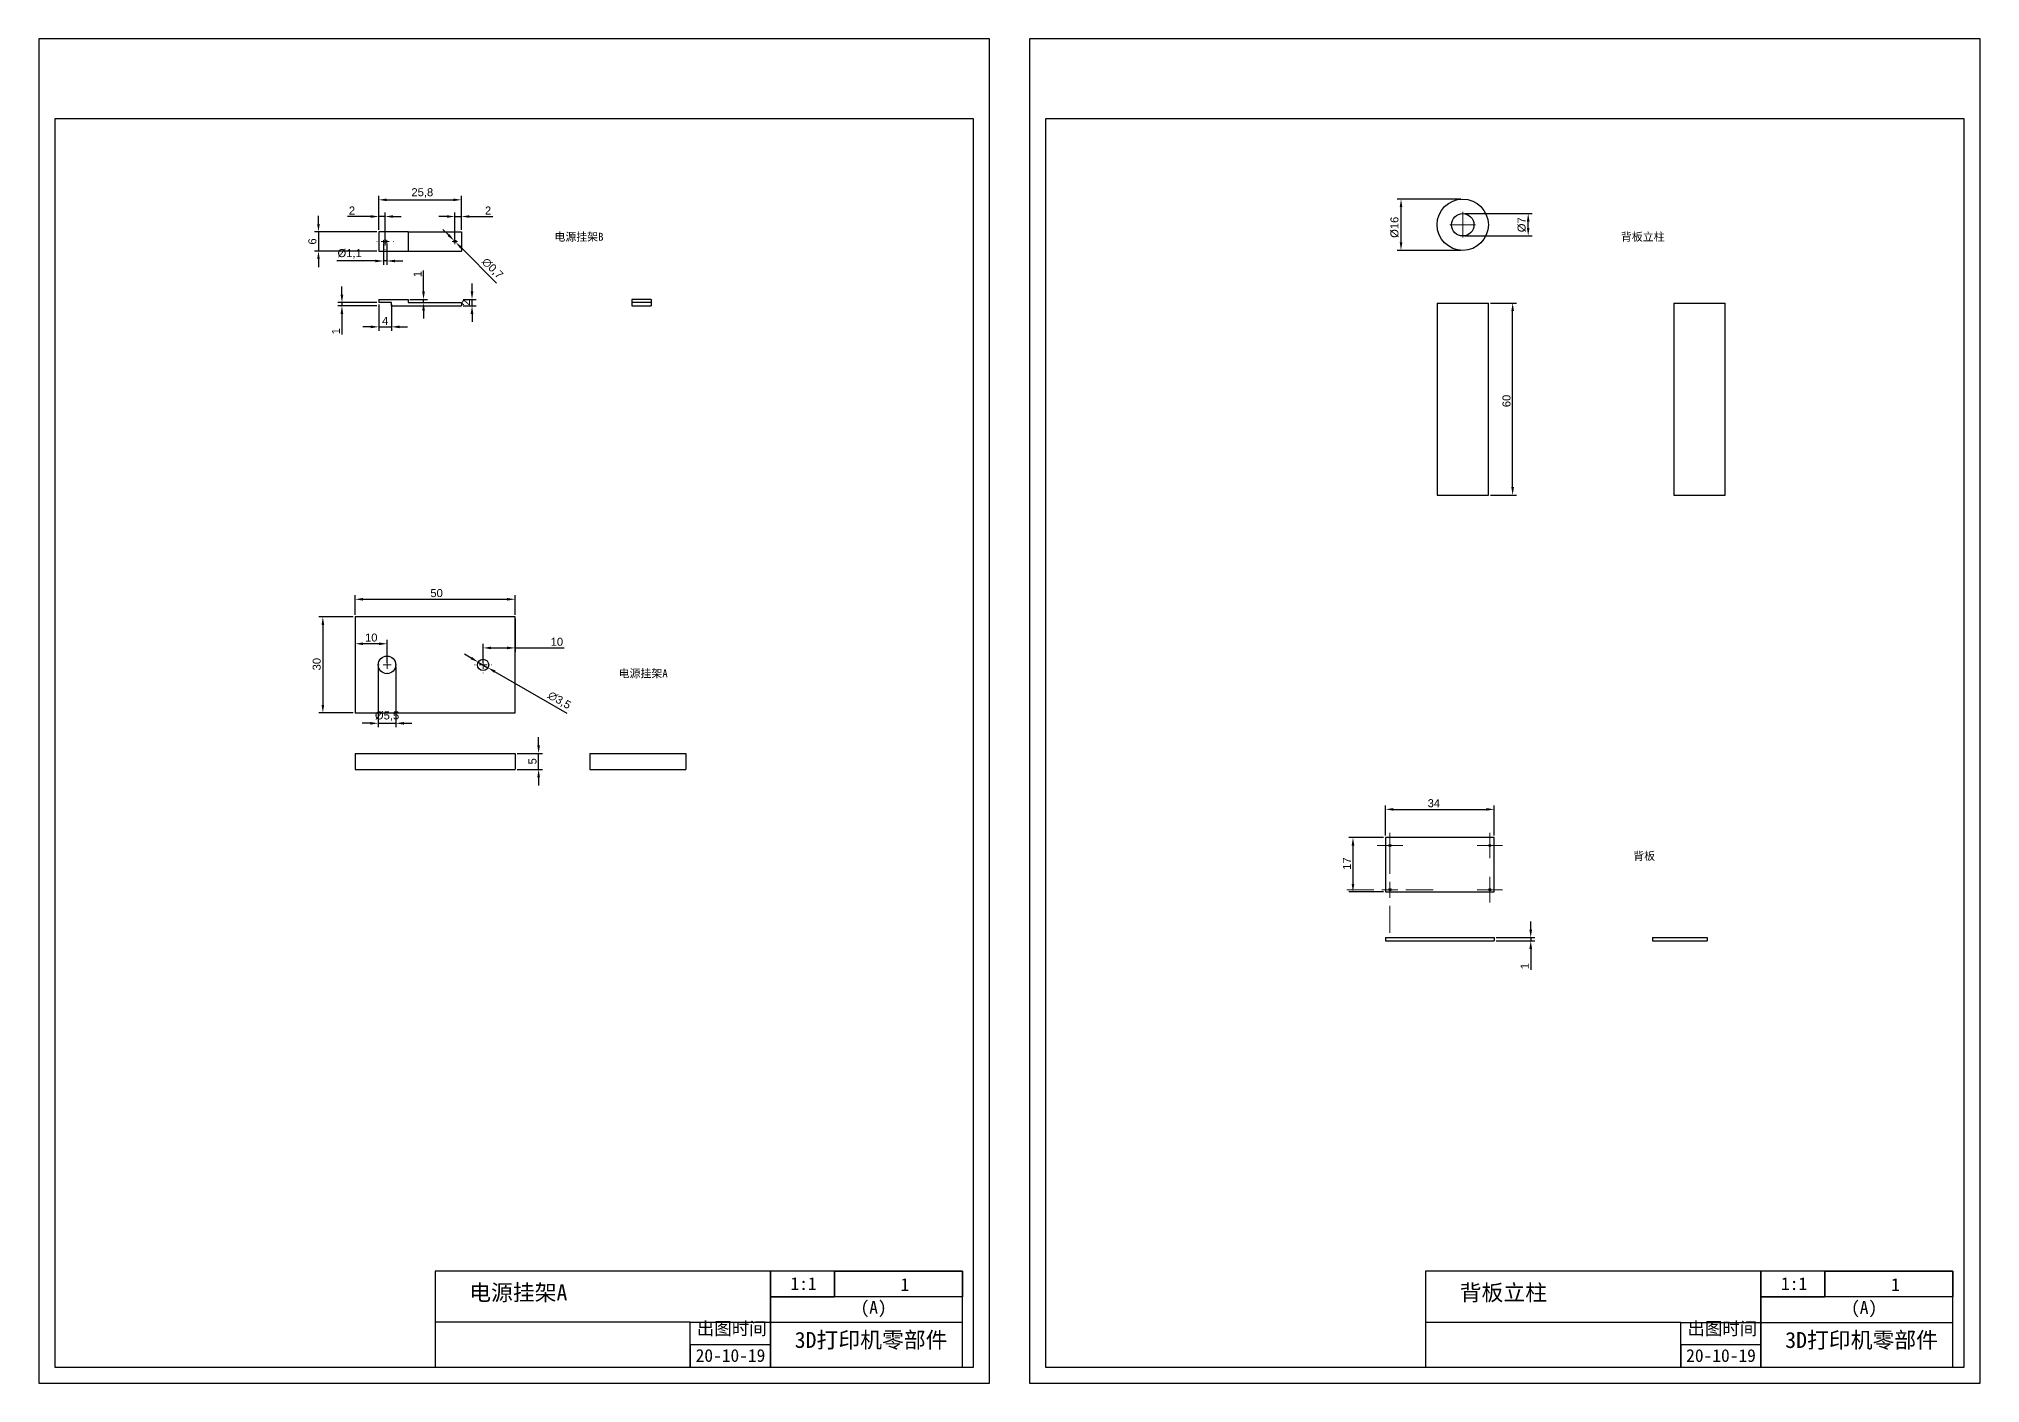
# Model space of a CAD drawing. Header units: millimetres. Extents: x -9 to 2385, y -1365 to 512.
# Drawn here: x 191 to 797, y -872 to -452 of the extents above; entities that cross this region are included whole.
import ezdxf

# ---------------------------------------------------------------- set-up
doc = ezdxf.new("R2010")
doc.units = ezdxf.units.MM
doc.styles.get("Standard").update_dxf_attribs({"font": 'arial.ttf'})
doc.dimstyles.new('ISO-25', dxfattribs={"dimtxt": 2.5, "dimasz": 2.5, "dimexe": 1.25, "dimexo": 0.625, "dimtad": 1, "dimtxsty": 'Standard', "dimcen": 2.5, "dimclrd": 1, "dimclre": 1, "dimclrt": 1, "dimadec": 0, "dimazin": 0, "dimtfac": 1, "dimtmove": 0, "dimatfit": 3, "dimfxl": 1, "dimtfillclr": 1, "dimarcsym": 0})

# ---------------------------------------------------------------- blocks, each defined once
blk = doc.blocks.new('*D337')
at = {"color": 1, "linetype": 'Continuous', "lineweight": -2, "transparency": 16777216}
for p, q in [((323.24, -533.35), (327.2, -533.35)), ((325.95, -530.85), (325.95, -528.35)), ((325.95, -535.35), (325.95, -533.35)), ((323.24, -535.35), (327.2, -535.35)), ((325.95, -537.85), (325.95, -540.35))]:
    blk.add_line(p, q, dxfattribs=at)
at = {"color": 1, "linetype": 'Continuous', "transparency": 16777216}
for points in [[(325.53, -530.85), (326.37, -530.85), (325.95, -533.35)], [(325.53, -537.85), (326.37, -537.85), (325.95, -535.35)]]:
    blk.add_solid(points, dxfattribs=at)
at = {"layer": 'Defpoints', "color": 0, "linetype": 'Continuous', "transparency": 16777216}
for p in [(322.62, -533.35), (325.95, -533.35), (322.62, -535.35)]:
    blk.add_point(p, dxfattribs=at)
at = {"color": 1, "linetype": 'Continuous', "lineweight": 18, "transparency": 16777216, "insert": (322.81, -534.35), "char_height": 2.5, "attachment_point": 2, "rotation": 90}
blk.add_mtext('2', dxfattribs=at)
blk = doc.blocks.new('*D338')
at = {"color": 1, "linetype": 'Continuous', "lineweight": -2, "transparency": 16777216}
for p, q in [((296.82, -534.98), (296.82, -543.17)), ((300.82, -534.98), (300.82, -543.17)), ((294.32, -541.92), (291.82, -541.92)), ((296.82, -541.92), (300.82, -541.92)), ((303.32, -541.92), (305.82, -541.92))]:
    blk.add_line(p, q, dxfattribs=at)
at = {"color": 1, "linetype": 'Continuous', "transparency": 16777216}
for points in [[(294.32, -541.5), (294.32, -542.34), (296.82, -541.92)], [(303.32, -541.5), (303.32, -542.34), (300.82, -541.92)]]:
    blk.add_solid(points, dxfattribs=at)
at = {"layer": 'Defpoints', "color": 0, "linetype": 'Continuous', "transparency": 16777216}
for p in [(296.82, -534.35), (300.82, -534.35), (300.82, -541.92)]:
    blk.add_point(p, dxfattribs=at)
at = {"color": 1, "linetype": 'Continuous', "lineweight": 18, "transparency": 16777216, "insert": (298.82, -538.8), "char_height": 2.5, "attachment_point": 2}
blk.add_mtext('4', dxfattribs=at)
blk = doc.blocks.new('*D339')
at = {"color": 1, "linetype": 'Continuous', "lineweight": -2, "transparency": 16777216}
for p, q in [((285.32, -531.85), (285.32, -529.35)), ((296.19, -534.35), (284.07, -534.35)), ((296.19, -535.35), (284.07, -535.35)), ((285.32, -534.35), (285.32, -535.35)), ((285.32, -537.85), (285.32, -544.35))]:
    blk.add_line(p, q, dxfattribs=at)
at = {"color": 1, "linetype": 'Continuous', "transparency": 16777216}
for points in [[(284.9, -531.85), (285.74, -531.85), (285.32, -534.35)], [(284.9, -537.85), (285.74, -537.85), (285.32, -535.35)]]:
    blk.add_solid(points, dxfattribs=at)
at = {"layer": 'Defpoints', "color": 0, "linetype": 'Continuous', "transparency": 16777216}
for p in [(285.32, -535.35), (296.82, -534.35), (296.82, -535.35)]:
    blk.add_point(p, dxfattribs=at)
at = {"color": 1, "linetype": 'Continuous', "lineweight": 18, "transparency": 16777216, "insert": (282.18, -543.27), "char_height": 2.5, "attachment_point": 2, "rotation": 90}
blk.add_mtext('1', dxfattribs=at)
blk = doc.blocks.new('*D340')
at = {"color": 1, "linetype": 'Continuous', "lineweight": -2, "transparency": 16777216}
for p, q in [((310.81, -530.85), (310.81, -524.35)), ((306.58, -533.35), (312.06, -533.35)), ((310.81, -534.35), (310.81, -533.35)), ((306.58, -534.35), (312.06, -534.35)), ((310.81, -536.85), (310.81, -539.35))]:
    blk.add_line(p, q, dxfattribs=at)
at = {"color": 1, "linetype": 'Continuous', "transparency": 16777216}
for points in [[(310.39, -530.85), (311.23, -530.85), (310.81, -533.35)], [(310.39, -536.85), (311.23, -536.85), (310.81, -534.35)]]:
    blk.add_solid(points, dxfattribs=at)
at = {"layer": 'Defpoints', "color": 0, "linetype": 'Continuous', "transparency": 16777216}
for p in [(305.96, -533.35), (305.96, -534.35), (310.81, -534.35)]:
    blk.add_point(p, dxfattribs=at)
at = {"color": 1, "linetype": 'Continuous', "lineweight": 18, "transparency": 16777216, "insert": (307.68, -525.43), "char_height": 2.5, "attachment_point": 2, "rotation": 90}
blk.add_mtext('1', dxfattribs=at)
blk = doc.blocks.new('*D341')
at = {"color": 1, "linetype": 'Continuous', "lineweight": -2, "transparency": 16777216}
for p, q in [((296.82, -511.6), (296.82, -500.98)), ((299.32, -502.23), (320.12, -502.23)), ((322.62, -511.6), (322.62, -500.98))]:
    blk.add_line(p, q, dxfattribs=at)
at = {"color": 1, "linetype": 'Continuous', "transparency": 16777216}
for points in [[(299.32, -501.81), (299.32, -502.65), (296.82, -502.23)], [(320.12, -501.81), (320.12, -502.65), (322.62, -502.23)]]:
    blk.add_solid(points, dxfattribs=at)
at = {"layer": 'Defpoints', "color": 0, "linetype": 'Continuous', "transparency": 16777216}
for p in [(322.62, -502.23), (296.82, -512.23), (322.62, -512.23)]:
    blk.add_point(p, dxfattribs=at)
at = {"color": 1, "linetype": 'Continuous', "lineweight": 18, "transparency": 16777216, "insert": (310.43, -498.6), "char_height": 2.5, "attachment_point": 2}
blk.add_mtext('25,8', dxfattribs=at)
blk = doc.blocks.new('*D342')
at = {"color": 1, "linetype": 'Continuous', "lineweight": -2, "transparency": 16777216}
for p, q in [((277.99, -509.73), (277.99, -507.23)), ((296.19, -512.23), (276.74, -512.23)), ((277.99, -512.23), (277.99, -518.23)), ((296.19, -518.23), (276.74, -518.23)), ((277.99, -520.73), (277.99, -523.23))]:
    blk.add_line(p, q, dxfattribs=at)
at = {"color": 1, "linetype": 'Continuous', "transparency": 16777216}
for points in [[(277.58, -509.73), (278.41, -509.73), (277.99, -512.23)], [(277.58, -520.73), (278.41, -520.73), (277.99, -518.23)]]:
    blk.add_solid(points, dxfattribs=at)
at = {"layer": 'Defpoints', "color": 0, "linetype": 'Continuous', "transparency": 16777216}
for p in [(296.82, -512.23), (277.99, -518.23), (296.82, -518.23)]:
    blk.add_point(p, dxfattribs=at)
at = {"color": 1, "linetype": 'Continuous', "lineweight": 18, "transparency": 16777216, "insert": (274.82, -515.23), "char_height": 2.5, "attachment_point": 2, "rotation": 90}
blk.add_mtext('6', dxfattribs=at)
blk = doc.blocks.new('*D343')
at = {"color": 1, "linetype": 'Continuous', "lineweight": -2, "transparency": 16777216}
for p, q in [((295.77, -521.33), (283.71, -521.33)), ((298.27, -515.85), (298.27, -522.58)), ((299.37, -521.33), (298.27, -521.33)), ((299.37, -515.85), (299.37, -522.58)), ((301.87, -521.33), (304.37, -521.33))]:
    blk.add_line(p, q, dxfattribs=at)
at = {"color": 1, "linetype": 'Continuous', "transparency": 16777216}
for points in [[(295.77, -520.92), (295.77, -521.75), (298.27, -521.33)], [(301.87, -520.92), (301.87, -521.75), (299.37, -521.33)]]:
    blk.add_solid(points, dxfattribs=at)
at = {"layer": 'Defpoints', "color": 0, "linetype": 'Continuous', "transparency": 16777216}
for p in [(298.27, -515.23), (299.37, -515.23), (299.37, -521.33)]:
    blk.add_point(p, dxfattribs=at)
at = {"color": 1, "linetype": 'Continuous', "lineweight": 18, "transparency": 16777216, "insert": (287.73, -517.62), "char_height": 2.5, "attachment_point": 2}
blk.add_mtext('%%c1,1', dxfattribs=at)
blk = doc.blocks.new('*D344')
at = {"color": 1, "linetype": 'Continuous', "lineweight": -2, "transparency": 16777216}
for p, q in [((318.6, -513.21), (316.83, -511.45)), ((320.37, -514.98), (320.86, -515.48)), ((333.61, -528.22), (322.63, -517.24))]:
    blk.add_line(p, q, dxfattribs=at)
at = {"color": 1, "linetype": 'Continuous', "transparency": 16777216}
for points in [[(318.9, -512.92), (318.31, -513.51), (320.37, -514.98)], [(322.93, -516.95), (322.34, -517.54), (320.86, -515.48)]]:
    blk.add_solid(points, dxfattribs=at)
at = {"layer": 'Defpoints', "color": 0, "linetype": 'Continuous', "transparency": 16777216}
for p in [(320.37, -514.98), (320.86, -515.48)]:
    blk.add_point(p, dxfattribs=at)
at = {"color": 1, "linetype": 'Continuous', "lineweight": 18, "transparency": 16777216, "insert": (330.65, -520.01), "char_height": 2.5, "attachment_point": 1, "rotation": 315}
blk.add_mtext('∅0,7', dxfattribs=at)
blk = doc.blocks.new('*D345')
at = {"color": 1, "linetype": 'Continuous', "lineweight": -2, "transparency": 16777216}
for p, q in [((294.32, -507.44), (287.01, -507.44)), ((296.82, -511.6), (296.82, -506.19)), ((298.82, -507.44), (296.82, -507.44)), ((298.82, -514.6), (298.82, -506.19)), ((301.32, -507.44), (303.82, -507.44))]:
    blk.add_line(p, q, dxfattribs=at)
at = {"color": 1, "linetype": 'Continuous', "transparency": 16777216}
for points in [[(294.32, -507.03), (294.32, -507.86), (296.82, -507.44)], [(301.32, -507.03), (301.32, -507.86), (298.82, -507.44)]]:
    blk.add_solid(points, dxfattribs=at)
at = {"layer": 'Defpoints', "color": 0, "linetype": 'Continuous', "transparency": 16777216}
for p in [(296.82, -507.44), (296.82, -512.23), (298.82, -515.23)]:
    blk.add_point(p, dxfattribs=at)
at = {"color": 1, "linetype": 'Continuous', "lineweight": 18, "transparency": 16777216, "insert": (288.46, -504.31), "char_height": 2.5, "attachment_point": 2}
blk.add_mtext('2', dxfattribs=at)
blk = doc.blocks.new('*D346')
at = {"color": 1, "linetype": 'Continuous', "lineweight": -2, "transparency": 16777216}
for p, q in [((318.12, -507.44), (315.62, -507.44)), ((320.62, -514.6), (320.62, -506.19)), ((320.62, -507.44), (322.62, -507.44)), ((322.62, -511.6), (322.62, -506.19)), ((325.12, -507.44), (332.42, -507.44))]:
    blk.add_line(p, q, dxfattribs=at)
at = {"color": 1, "linetype": 'Continuous', "transparency": 16777216}
for points in [[(318.12, -507.03), (318.12, -507.86), (320.62, -507.44)], [(325.12, -507.03), (325.12, -507.86), (322.62, -507.44)]]:
    blk.add_solid(points, dxfattribs=at)
at = {"layer": 'Defpoints', "color": 0, "linetype": 'Continuous', "transparency": 16777216}
for p in [(322.62, -507.44), (320.62, -515.23), (322.62, -512.23)]:
    blk.add_point(p, dxfattribs=at)
at = {"color": 1, "linetype": 'Continuous', "lineweight": 18, "transparency": 16777216, "insert": (330.97, -504.31), "char_height": 2.5, "attachment_point": 2}
blk.add_mtext('2', dxfattribs=at)
blk = doc.blocks.new('SW_CENTERMARKSYMBOL_7')
at = {"color": 0, "linetype": 'Continuous', "lineweight": 0}
for p, q in [((-2.5, 0), (-2.625, 0)), ((0, 0), (-1.25, 0)), ((0, 2.5), (0, 2.625)), ((0, 0), (0, 1.25)), ((0, 0), (0, -1.25)), ((0, 0), (1.25, 0)), ((2.5, 0), (2.625, 0)), ((0, -2.5), (0, -2.625))]:
    blk.add_line(p, q, dxfattribs=at)
blk = doc.blocks.new('SW_CENTERMARKSYMBOL_8')
at = {"color": 0, "linetype": 'Continuous', "lineweight": 0}
for p, q in [((-0.5, 0), (-0.85, 0)), ((0, 0), (-0.5, 0)), ((0, 0.5), (0, 0.85)), ((0, 0), (0, 0.5)), ((0, 0), (0, -0.5)), ((0, 0), (0.5, 0)), ((0.5, 0), (0.85, 0)), ((0, -0.5), (0, -0.85))]:
    blk.add_line(p, q, dxfattribs=at)
blk = doc.blocks.new('*D347')
at = {"color": 1, "linetype": 'Continuous', "lineweight": -2, "transparency": 16777216}
for p, q in [((346.76, -672.66), (346.76, -670.16)), ((340.03, -675.16), (348.01, -675.16)), ((346.76, -680.16), (346.76, -675.16)), ((340.03, -680.16), (348.01, -680.16)), ((346.76, -682.66), (346.76, -685.16))]:
    blk.add_line(p, q, dxfattribs=at)
at = {"color": 1, "linetype": 'Continuous', "transparency": 16777216}
for points in [[(346.34, -672.66), (347.17, -672.66), (346.76, -675.16)], [(346.34, -682.66), (347.17, -682.66), (346.76, -680.16)]]:
    blk.add_solid(points, dxfattribs=at)
at = {"layer": 'Defpoints', "color": 0, "linetype": 'Continuous', "transparency": 16777216}
for p in [(339.41, -675.16), (346.76, -675.16), (339.41, -680.16)]:
    blk.add_point(p, dxfattribs=at)
at = {"color": 1, "linetype": 'Continuous', "lineweight": 18, "transparency": 16777216, "insert": (343.59, -677.66), "char_height": 2.5, "attachment_point": 2, "rotation": 90}
blk.add_mtext('5', dxfattribs=at)
blk = doc.blocks.new('*D348')
at = {"color": 1, "linetype": 'Continuous', "lineweight": -2, "transparency": 16777216}
for p, q in [((289.41, -631.9), (289.41, -625.77)), ((291.91, -627.02), (336.91, -627.02)), ((339.41, -631.9), (339.41, -625.77))]:
    blk.add_line(p, q, dxfattribs=at)
at = {"color": 1, "linetype": 'Continuous', "transparency": 16777216}
for points in [[(291.91, -626.61), (291.91, -627.44), (289.41, -627.02)], [(336.91, -626.61), (336.91, -627.44), (339.41, -627.02)]]:
    blk.add_solid(points, dxfattribs=at)
at = {"layer": 'Defpoints', "color": 0, "linetype": 'Continuous', "transparency": 16777216}
for p in [(339.41, -627.02), (289.41, -632.52), (339.41, -632.52)]:
    blk.add_point(p, dxfattribs=at)
at = {"color": 1, "linetype": 'Continuous', "lineweight": 18, "transparency": 16777216, "insert": (314.89, -623.84), "char_height": 2.5, "attachment_point": 2}
blk.add_mtext('50', dxfattribs=at)
blk = doc.blocks.new('*D349')
at = {"color": 1, "linetype": 'Continuous', "lineweight": -2, "transparency": 16777216}
for p, q in [((288.78, -632.52), (278.12, -632.52)), ((279.37, -635.02), (279.37, -660.02)), ((288.78, -662.52), (278.12, -662.52))]:
    blk.add_line(p, q, dxfattribs=at)
at = {"color": 1, "linetype": 'Continuous', "transparency": 16777216}
for points in [[(278.95, -635.02), (279.78, -635.02), (279.37, -632.52)], [(278.95, -660.02), (279.78, -660.02), (279.37, -662.52)]]:
    blk.add_solid(points, dxfattribs=at)
at = {"layer": 'Defpoints', "color": 0, "linetype": 'Continuous', "transparency": 16777216}
for p in [(289.41, -632.52), (279.37, -662.52), (289.41, -662.52)]:
    blk.add_point(p, dxfattribs=at)
at = {"color": 1, "linetype": 'Continuous', "lineweight": 18, "transparency": 16777216, "insert": (276.19, -647.31), "char_height": 2.5, "attachment_point": 2, "rotation": 90}
blk.add_mtext('30', dxfattribs=at)
blk = doc.blocks.new('*D350')
at = {"color": 1, "linetype": 'Continuous', "lineweight": -2, "transparency": 16777216}
for p, q in [((296.66, -648.15), (296.66, -667.03)), ((302.16, -648.15), (302.16, -667.03)), ((294.16, -665.78), (291.66, -665.78)), ((296.66, -665.78), (302.16, -665.78)), ((304.66, -665.78), (307.16, -665.78))]:
    blk.add_line(p, q, dxfattribs=at)
at = {"color": 1, "linetype": 'Continuous', "transparency": 16777216}
for points in [[(294.16, -665.37), (294.16, -666.2), (296.66, -665.78)], [(304.66, -665.37), (304.66, -666.2), (302.16, -665.78)]]:
    blk.add_solid(points, dxfattribs=at)
at = {"layer": 'Defpoints', "color": 0, "linetype": 'Continuous', "transparency": 16777216}
for p in [(296.66, -647.52), (302.16, -647.52), (302.16, -665.78)]:
    blk.add_point(p, dxfattribs=at)
at = {"color": 1, "linetype": 'Continuous', "lineweight": 18, "transparency": 16777216, "insert": (299.41, -662.07), "char_height": 2.5, "attachment_point": 2}
blk.add_mtext('%%c5,5', dxfattribs=at)
blk = doc.blocks.new('*D351')
at = {"color": 1, "linetype": 'Continuous', "lineweight": -2, "transparency": 16777216}
for p, q in [((325.72, -645.4), (323.56, -644.15)), ((327.89, -646.65), (330.92, -648.4)), ((355.67, -662.69), (333.09, -649.65))]:
    blk.add_line(p, q, dxfattribs=at)
at = {"color": 1, "linetype": 'Continuous', "transparency": 16777216}
for points in [[(325.93, -645.04), (325.52, -645.76), (327.89, -646.65)], [(333.29, -649.29), (332.88, -650.01), (330.92, -648.4)]]:
    blk.add_solid(points, dxfattribs=at)
at = {"layer": 'Defpoints', "color": 0, "linetype": 'Continuous', "transparency": 16777216}
for p in [(327.89, -646.65), (330.92, -648.4)]:
    blk.add_point(p, dxfattribs=at)
at = {"color": 1, "linetype": 'Continuous', "lineweight": 18, "transparency": 16777216, "insert": (350.67, -655.51), "char_height": 2.5, "attachment_point": 1, "rotation": 330}
blk.add_mtext('∅3,5', dxfattribs=at)
blk = doc.blocks.new('*D352')
at = {"color": 1, "linetype": 'Continuous', "lineweight": -2, "transparency": 16777216}
for p, q in [((289.41, -633.15), (289.41, -642.17)), ((296.91, -640.92), (291.91, -640.92)), ((299.41, -646.9), (299.41, -639.67))]:
    blk.add_line(p, q, dxfattribs=at)
at = {"color": 1, "linetype": 'Continuous', "transparency": 16777216}
for points in [[(291.91, -640.51), (291.91, -641.34), (289.41, -640.92)], [(296.91, -640.51), (296.91, -641.34), (299.41, -640.92)]]:
    blk.add_solid(points, dxfattribs=at)
at = {"layer": 'Defpoints', "color": 0, "linetype": 'Continuous', "transparency": 16777216}
for p in [(289.41, -632.52), (289.41, -640.92), (299.41, -647.52)]:
    blk.add_point(p, dxfattribs=at)
at = {"color": 1, "linetype": 'Continuous', "lineweight": 18, "transparency": 16777216, "insert": (294.48, -637.74), "char_height": 2.5, "attachment_point": 2}
blk.add_mtext('10', dxfattribs=at)
blk = doc.blocks.new('*D353')
at = {"color": 1, "linetype": 'Continuous', "lineweight": -2, "transparency": 16777216}
for p, q in [((339.41, -633.15), (339.41, -643.47)), ((329.41, -646.9), (329.41, -640.97)), ((331.91, -642.22), (336.91, -642.22)), ((339.41, -642.22), (354.75, -642.22))]:
    blk.add_line(p, q, dxfattribs=at)
at = {"color": 1, "linetype": 'Continuous', "transparency": 16777216}
for points in [[(331.91, -641.81), (331.91, -642.64), (329.41, -642.22)], [(336.91, -641.81), (336.91, -642.64), (339.41, -642.22)]]:
    blk.add_solid(points, dxfattribs=at)
at = {"layer": 'Defpoints', "color": 0, "linetype": 'Continuous', "transparency": 16777216}
for p in [(339.41, -632.52), (339.41, -642.22), (329.41, -647.52)]:
    blk.add_point(p, dxfattribs=at)
at = {"color": 1, "linetype": 'Continuous', "lineweight": 18, "transparency": 16777216, "insert": (352.46, -639.05), "char_height": 2.5, "attachment_point": 2}
blk.add_mtext('10', dxfattribs=at)
blk = doc.blocks.new('SW_CENTERMARKSYMBOL_5')
at = {"color": 0, "linetype": 'Continuous', "lineweight": 0}
for p, q in [((-2.5, 0), (-2.625, 0)), ((0, 0), (-1.25, 0)), ((0, 2.5), (0, 2.625)), ((0, 0), (0, 1.25)), ((0, 0), (0, -1.25)), ((0, 0), (1.25, 0)), ((2.5, 0), (2.625, 0)), ((0, -2.5), (0, -2.625))]:
    blk.add_line(p, q, dxfattribs=at)
blk = doc.blocks.new('SW_CENTERMARKSYMBOL_6')
at = {"color": 0, "linetype": 'Continuous', "lineweight": 0}
for p, q in [((-2.5, 0), (-2.625, 0)), ((0, 0), (-1.25, 0)), ((0, 2.5), (0, 2.625)), ((0, 0), (0, 1.25)), ((0, 0), (0, -1.25)), ((0, 0), (1.25, 0)), ((2.5, 0), (2.625, 0)), ((0, -2.5), (0, -2.625))]:
    blk.add_line(p, q, dxfattribs=at)
blk = doc.blocks.new('*D354')
at = {"color": 1, "linetype": 'Continuous', "lineweight": -2, "transparency": 16777216}
for p, q in [((644.04, -534.48), (652.26, -534.48)), ((651.01, -591.98), (651.01, -536.98)), ((644.04, -594.48), (652.26, -594.48))]:
    blk.add_line(p, q, dxfattribs=at)
at = {"color": 1, "linetype": 'Continuous', "transparency": 16777216}
for points in [[(650.59, -536.98), (651.43, -536.98), (651.01, -534.48)], [(650.59, -591.98), (651.43, -591.98), (651.01, -594.48)]]:
    blk.add_solid(points, dxfattribs=at)
at = {"layer": 'Defpoints', "color": 0, "linetype": 'Continuous', "transparency": 16777216}
for p in [(643.42, -534.48), (651.01, -534.48), (643.42, -594.48)]:
    blk.add_point(p, dxfattribs=at)
at = {"color": 1, "linetype": 'Continuous', "lineweight": 18, "transparency": 16777216, "insert": (647.83, -565.06), "char_height": 2.5, "attachment_point": 2, "rotation": 90}
blk.add_mtext('60', dxfattribs=at)
blk = doc.blocks.new('*D355')
at = {"color": 1, "linetype": 'Continuous', "lineweight": -2, "transparency": 16777216}
for p, q in [((636.04, -506.51), (657.12, -506.51)), ((655.87, -511.01), (655.87, -509.01)), ((636.04, -513.51), (657.12, -513.51))]:
    blk.add_line(p, q, dxfattribs=at)
at = {"color": 1, "linetype": 'Continuous', "transparency": 16777216}
for points in [[(655.45, -509.01), (656.28, -509.01), (655.87, -506.51)], [(655.45, -511.01), (656.28, -511.01), (655.87, -513.51)]]:
    blk.add_solid(points, dxfattribs=at)
at = {"layer": 'Defpoints', "color": 0, "linetype": 'Continuous', "transparency": 16777216}
for p in [(635.42, -506.51), (655.87, -506.51), (635.42, -513.51)]:
    blk.add_point(p, dxfattribs=at)
at = {"color": 1, "linetype": 'Continuous', "lineweight": 18, "transparency": 16777216, "insert": (652.55, -510.01), "char_height": 2.5, "attachment_point": 2, "rotation": 90}
blk.add_mtext('%%c7', dxfattribs=at)
blk = doc.blocks.new('*D356')
at = {"color": 1, "linetype": 'Continuous', "lineweight": -2, "transparency": 16777216}
for p, q in [((634.79, -502.01), (614.89, -502.01)), ((616.14, -515.51), (616.14, -504.51)), ((634.79, -518.01), (614.89, -518.01))]:
    blk.add_line(p, q, dxfattribs=at)
at = {"color": 1, "linetype": 'Continuous', "transparency": 16777216}
for points in [[(615.73, -504.51), (616.56, -504.51), (616.14, -502.01)], [(615.73, -515.51), (616.56, -515.51), (616.14, -518.01)]]:
    blk.add_solid(points, dxfattribs=at)
at = {"layer": 'Defpoints', "color": 0, "linetype": 'Continuous', "transparency": 16777216}
for p in [(616.14, -502.01), (635.42, -502.01), (635.42, -518.01)]:
    blk.add_point(p, dxfattribs=at)
at = {"color": 1, "linetype": 'Continuous', "lineweight": 18, "transparency": 16777216, "insert": (612.83, -510.81), "char_height": 2.5, "attachment_point": 2, "rotation": 90}
blk.add_mtext('%%c16', dxfattribs=at)
blk = doc.blocks.new('SW_CENTERMARKSYMBOL_4')
at = {"color": 0, "linetype": 'Continuous', "lineweight": 0}
for p, q in [((-2.5, 0), (-4, 0)), ((0, 0), (-2.5, 0)), ((0, 2.5), (0, 4)), ((0, 0), (0, 2.5)), ((0, 0), (0, -2.5)), ((0, 0), (2.5, 0)), ((2.5, 0), (4, 0)), ((0, -2.5), (0, -4))]:
    blk.add_line(p, q, dxfattribs=at)
blk = doc.blocks.new('*D357')
at = {"color": 1, "linetype": 'Continuous', "lineweight": -2, "transparency": 16777216}
for p, q in [((645.91, -732.75), (657.91, -732.75)), ((645.91, -733.75), (657.91, -733.75)), ((656.66, -730.25), (656.66, -727.75)), ((656.66, -732.75), (656.66, -733.75)), ((656.66, -736.25), (656.66, -742.75))]:
    blk.add_line(p, q, dxfattribs=at)
at = {"color": 1, "linetype": 'Continuous', "transparency": 16777216}
for points in [[(656.24, -730.25), (657.08, -730.25), (656.66, -732.75)], [(656.24, -736.25), (657.08, -736.25), (656.66, -733.75)]]:
    blk.add_solid(points, dxfattribs=at)
at = {"layer": 'Defpoints', "color": 0, "linetype": 'Continuous', "transparency": 16777216}
for p in [(645.28, -732.75), (645.28, -733.75), (656.66, -732.75)]:
    blk.add_point(p, dxfattribs=at)
at = {"color": 1, "linetype": 'Continuous', "lineweight": 18, "transparency": 16777216, "insert": (653.53, -741.66), "char_height": 2.5, "attachment_point": 2, "rotation": 90}
blk.add_mtext('1', dxfattribs=at)
blk = doc.blocks.new('*D358')
at = {"color": 1, "linetype": 'Continuous', "lineweight": -2, "transparency": 16777216}
for p, q in [((611.28, -700.85), (611.28, -691.42)), ((613.78, -692.67), (642.78, -692.67)), ((645.28, -700.85), (645.28, -691.42))]:
    blk.add_line(p, q, dxfattribs=at)
at = {"color": 1, "linetype": 'Continuous', "transparency": 16777216}
for points in [[(613.78, -692.25), (613.78, -693.08), (611.28, -692.67)], [(642.78, -692.25), (642.78, -693.08), (645.28, -692.67)]]:
    blk.add_solid(points, dxfattribs=at)
at = {"layer": 'Defpoints', "color": 0, "linetype": 'Continuous', "transparency": 16777216}
for p in [(645.28, -692.67), (611.28, -701.48), (645.28, -701.48)]:
    blk.add_point(p, dxfattribs=at)
at = {"color": 1, "linetype": 'Continuous', "lineweight": 18, "transparency": 16777216, "insert": (626.41, -689.49), "char_height": 2.5, "attachment_point": 2}
blk.add_mtext('34', dxfattribs=at)
blk = doc.blocks.new('*D359')
at = {"color": 1, "linetype": 'Continuous', "lineweight": -2, "transparency": 16777216}
for p, q in [((610.66, -701.48), (599.88, -701.48)), ((601.13, -703.98), (601.13, -715.98)), ((610.66, -718.48), (599.88, -718.48))]:
    blk.add_line(p, q, dxfattribs=at)
at = {"color": 1, "linetype": 'Continuous', "transparency": 16777216}
for points in [[(600.72, -703.98), (601.55, -703.98), (601.13, -701.48)], [(600.72, -715.98), (601.55, -715.98), (601.13, -718.48)]]:
    blk.add_solid(points, dxfattribs=at)
at = {"layer": 'Defpoints', "color": 0, "linetype": 'Continuous', "transparency": 16777216}
for p in [(611.28, -701.48), (601.13, -718.48), (611.28, -718.48)]:
    blk.add_point(p, dxfattribs=at)
at = {"color": 1, "linetype": 'Continuous', "lineweight": 18, "transparency": 16777216, "insert": (598, -709.62), "char_height": 2.5, "attachment_point": 2, "rotation": 90}
blk.add_mtext('17', dxfattribs=at)
blk = doc.blocks.new('SW_CENTERMARKSYMBOL_0')
at = {"color": 0, "linetype": 'Continuous', "lineweight": 0}
for p, q in [((0, 5), (0, 13.5)), ((-5, 0), (-13.5, 0)), ((0, 0), (-2.5, 0)), ((0, 0), (0, 2.5)), ((0, 0), (0, -2.5)), ((0, 0), (2.5, 0)), ((5, 0), (13.5, 0)), ((0, -5), (0, -13.5))]:
    blk.add_line(p, q, dxfattribs=at)
blk = doc.blocks.new('SW_CENTERMARKSYMBOL_1')
at = {"color": 0, "linetype": 'Continuous', "lineweight": 0}
for p, q in [((-2.5, 0), (-4, 0)), ((0, 0), (-2.5, 0)), ((0, 2.5), (0, 4)), ((0, 0), (0, 2.5)), ((0, 0), (0, -2.5)), ((0, 0), (2.5, 0)), ((2.5, 0), (4, 0)), ((0, -2.5), (0, -4))]:
    blk.add_line(p, q, dxfattribs=at)
blk = doc.blocks.new('SW_CENTERMARKSYMBOL_2')
at = {"color": 0, "linetype": 'Continuous', "lineweight": 0}
for p, q in [((-2.5, 0), (-4, 0)), ((0, 0), (-2.5, 0)), ((0, 2.5), (0, 4)), ((0, 0), (0, 2.5)), ((0, 0), (0, -2.5)), ((0, 0), (2.5, 0)), ((2.5, 0), (4, 0)), ((0, -2.5), (0, -4))]:
    blk.add_line(p, q, dxfattribs=at)
blk = doc.blocks.new('SW_CENTERMARKSYMBOL_3')
at = {"color": 0, "linetype": 'Continuous', "lineweight": 0}
for p, q in [((-2.5, 0), (-4, 0)), ((0, 0), (-2.5, 0)), ((0, 2.5), (0, 4)), ((0, 0), (0, 2.5)), ((0, 0), (0, -2.5)), ((0, 0), (2.5, 0)), ((2.5, 0), (4, 0)), ((0, -2.5), (0, -4))]:
    blk.add_line(p, q, dxfattribs=at)

msp = doc.modelspace()

# ---------------------------------------------------------------- linework, layer by layer
at = {"color": 7, "linetype": 'Continuous', "lineweight": 25}
for p, q in [((296.817, -512.2293), (296.817, -518.2293)), ((305.9579, -512.2293), (296.817, -512.2293)), ((305.9579, -512.2293), (305.9579, -518.2293)), ((305.9579, -512.2293), (322.617, -512.2293)), ((322.617, -512.2293), (322.617, -518.2293)), ((296.817, -518.2293), (305.9579, -518.2293)), ((305.9579, -518.2293), (322.617, -518.2293)), ((296.817, -533.3505), (296.817, -534.3505)), ((296.817, -533.3505), (305.9579, -533.3505)), ((305.9579, -533.3505), (305.9579, -534.3505)), ((381.8965, -533.3505), (375.8965, -533.3505)), ((375.8965, -533.3505), (375.8965, -534.3505)), ((381.8965, -533.3505), (381.8965, -534.3505)), ((300.817, -534.3505), (296.817, -534.3505)), ((300.817, -535.3505), (300.817, -534.3505)), ((300.817, -535.3505), (322.617, -535.3505)), ((305.9579, -534.3505), (322.617, -534.3505)), ((322.617, -534.3505), (322.617, -535.3505)), ((375.8965, -534.3505), (375.8965, -535.3505)), ((381.8965, -534.3505), (375.8965, -534.3505)), ((375.8965, -535.3505), (381.8965, -535.3505)), ((381.8965, -534.3505), (381.8965, -535.3505)), ((627.4152, -534.4831), (627.4152, -594.4831)), ((627.4152, -534.4831), (635.4152, -534.4831)), ((635.4152, -534.4831), (643.4152, -534.4831)), ((643.4152, -594.4831), (643.4152, -534.4831)), ((701.3952, -534.4831), (701.3952, -594.4831)), ((701.3952, -534.4831), (717.3952, -534.4831)), ((717.3952, -594.4831), (717.3952, -534.4831)), ((627.4152, -594.4831), (635.4152, -594.4831)), ((635.4152, -594.4831), (643.4152, -594.4831)), ((701.3952, -594.4831), (717.3952, -594.4831)), ((339.4056, -632.5243), (289.4056, -632.5243)), ((289.4056, -632.5243), (289.4056, -662.5243)), ((339.4056, -662.5243), (339.4056, -632.5243)), ((289.4056, -662.5243), (339.4056, -662.5243)), ((289.4056, -675.1641), (289.4056, -680.1641)), ((289.4056, -675.1641), (339.4056, -675.1641)), ((339.4056, -675.1641), (339.4056, -680.1641)), ((362.7795, -675.1641), (362.7795, -680.1641)), ((362.7795, -675.1641), (392.7795, -675.1641)), ((392.7795, -675.1641), (392.7795, -680.1641)), ((289.4056, -680.1641), (339.4056, -680.1641)), ((362.7795, -680.1641), (392.7795, -680.1641)), ((645.2815, -701.479), (611.2815, -701.479)), ((611.2815, -701.479), (611.2815, -718.479)), ((645.2815, -718.479), (645.2815, -701.479)), ((611.2815, -718.479), (645.2815, -718.479)), ((611.2815, -732.7465), (645.2815, -732.7465)), ((611.2815, -732.7465), (611.2815, -733.7465)), ((611.2815, -733.7465), (645.2815, -733.7465)), ((645.2815, -732.7465), (645.2815, -733.7465)), ((694.7217, -732.7465), (694.7217, -733.7465)), ((694.7217, -732.7465), (711.7217, -732.7465)), ((694.7217, -733.7465), (711.7217, -733.7465)), ((711.7217, -732.7465), (711.7217, -733.7465))]:
    msp.add_line(p, q, dxfattribs=at)
for p, q in [((314.408, -836.9213, 420), (314.408, -866.9213, 420)), ((339.1397, -836.9213, 420), (314.408, -836.9213, 420)), ((439.1397, -836.9213, 420), (339.1397, -836.9213, 420)), ((419.1397, -866.9213, 420), (419.1397, -836.9213, 420)), ((419.1397, -836.9213, 420), (419.1397, -844.9213, 420)), ((439.1397, -844.9213, 420), (439.1397, -836.9213, 420)), ((439.1397, -844.9213, 420), (439.1397, -836.9213, 420)), ((439.1397, -836.9213, 420), (479.1397, -836.9213, 420)), ((479.1397, -836.9213, 420), (439.1397, -836.9213, 420)), ((439.1397, -836.9213, 420), (439.1397, -844.9213, 420)), ((479.1397, -866.9213, 420), (479.1397, -836.9213, 420)), ((479.1397, -836.9213, 420), (479.1397, -844.9213, 420)), ((623.8164, -836.9443, 420), (623.8164, -866.9443, 420)), ((648.5481, -836.9443, 420), (623.8164, -836.9443, 420)), ((748.5481, -836.9443, 420), (648.5481, -836.9443, 420)), ((728.5481, -866.9443, 420), (728.5481, -836.9443, 420)), ((728.5481, -836.9443, 420), (728.5481, -844.9443, 420)), ((748.5481, -844.9443, 420), (748.5481, -836.9443, 420)), ((748.5481, -844.9443, 420), (748.5481, -836.9443, 420)), ((748.5481, -836.9443, 420), (788.5481, -836.9443, 420)), ((788.5481, -836.9443, 420), (748.5481, -836.9443, 420)), ((748.5481, -836.9443, 420), (748.5481, -844.9443, 420)), ((788.5481, -866.9443, 420), (788.5481, -836.9443, 420)), ((788.5481, -836.9443, 420), (788.5481, -844.9443, 420)), ((419.1397, -844.9213, 420), (439.1397, -844.9213, 420)), ((439.1397, -844.9213, 420), (419.1397, -844.9213, 420)), ((419.1397, -844.9213, 420), (419.1397, -866.9213, 420)), ((479.1397, -844.9213, 420), (439.1397, -844.9213, 420)), ((728.5481, -844.9443, 420), (748.5481, -844.9443, 420)), ((748.5481, -844.9443, 420), (728.5481, -844.9443, 420)), ((728.5481, -844.9443, 420), (728.5481, -866.9443, 420)), ((788.5481, -844.9443, 420), (748.5481, -844.9443, 420)), ((394.1397, -852.9213, 420), (314.408, -852.9213, 420)), ((394.1397, -866.9213, 420), (394.1397, -852.9213, 420)), ((394.1397, -852.9213, 420), (419.1397, -852.9213, 420)), ((419.1397, -866.9213, 420), (419.1397, -852.9213, 420)), ((419.1397, -852.9213, 420), (479.1397, -852.9213, 420)), ((703.5481, -852.9443, 420), (623.8164, -852.9443, 420)), ((703.5481, -866.9443, 420), (703.5481, -852.9443, 420)), ((703.5481, -852.9443, 420), (728.5481, -852.9443, 420)), ((728.5481, -866.9443, 420), (728.5481, -852.9443, 420)), ((728.5481, -852.9443, 420), (788.5481, -852.9443, 420)), ((419.1397, -859.9213, 420), (394.1397, -859.9213, 420)), ((394.1397, -859.9213, 420), (394.1397, -866.9213, 420)), ((728.5481, -859.9443, 420), (703.5481, -859.9443, 420)), ((703.5481, -859.9443, 420), (703.5481, -866.9443, 420)), ((339.1397, -866.9213, 420), (354.1397, -866.9213, 420)), ((354.1397, -866.9213, 420), (394.1397, -866.9213, 420)), ((394.1397, -866.9213, 420), (419.1397, -866.9213, 420)), ((648.5481, -866.9443, 420), (663.5481, -866.9443, 420)), ((663.5481, -866.9443, 420), (703.5481, -866.9443, 420)), ((703.5481, -866.9443, 420), (728.5481, -866.9443, 420))]:
    msp.add_line(p, q)
for points in [[(190.6397, -451.9213), (190.6397, -871.9213), (487.6397, -871.9213), (487.6397, -451.9213)], [(500.0481, -451.9443), (500.0481, -871.9443), (797.0481, -871.9443), (797.0481, -451.9443)], [(195.6397, -476.9213), (195.6397, -866.9213), (482.6397, -866.9213), (482.6397, -476.9213)], [(505.0481, -476.9443), (505.0481, -866.9443), (792.0481, -866.9443), (792.0481, -476.9443)]]:
    msp.add_lwpolyline(points, close=True)
for centre, radius in [((635.4152, -510.0116), 8), ((635.4152, -510.0116), 3.5), ((298.817, -515.2293), 0.55), ((320.617, -515.2293), 0.35), ((299.4056, -647.5243), 2.75), ((329.4056, -647.5243), 1.75), ((612.6815, -703.9598), 0.35), ((643.8815, -703.9598), 0.35), ((612.6815, -717.779), 0.35), ((643.8815, -717.779), 0.35)]:
    msp.add_circle(centre, radius, dxfattribs=at)

# ---------------------------------------------------------------- block references
at = {"color": 7, "linetype": 'Continuous', "lineweight": 0}
for name, p in [('SW_CENTERMARKSYMBOL_4', (635.4152, -510.0116)), ('SW_CENTERMARKSYMBOL_7', (298.817, -515.2293)), ('SW_CENTERMARKSYMBOL_8', (320.617, -515.2293)), ('SW_CENTERMARKSYMBOL_5', (299.4056, -647.5243)), ('SW_CENTERMARKSYMBOL_6', (329.4056, -647.5243)), ('SW_CENTERMARKSYMBOL_1', (612.6815, -703.9598)), ('SW_CENTERMARKSYMBOL_2', (643.8815, -703.9598)), ('SW_CENTERMARKSYMBOL_0', (612.6815, -717.779)), ('SW_CENTERMARKSYMBOL_3', (643.8815, -717.779))]:
    msp.add_blockref(name, p, dxfattribs=at)

# ---------------------------------------------------------------- texts
at = {"char_height": 2.5, "attachment_point": 1}
for s, insert in [('{\\fSimSun|b0|i0|c134|p2;电源挂架\\fSimSun|b0|i0|c0|p2;B}', (351.7013, -512.53)), ('{\\fSimSun|b0|i0|c134|p2;背板立柱}', (684.8346, -512.53)), ('{\\fSimSun|b0|i0|c134|p2;电源挂架A}', (371.7508, -648.9379)), ('{\\fSimSun|b0|i0|c134|p2;背板}', (688.6902, -705.9672))]:
    msp.add_mtext_dynamic_manual_height_columns(s, width=39.865692, gutter_width=12.5, heights=[0], dxfattribs=dict(at, insert=insert))
at = {"attachment_point": 1}
for s, insert, char_height in [('{\\fSimSun|b0|i0|c134|p2;电源挂架A}', (325.0671, -841.1113, 620.1756), 5), ('{\\fSimSun|b0|i0|c134|p2;1}', (459.8138, -839.1253, 420), 4), ('{\\fSimSun|b0|i0|c134|p2;背板立柱}', (634.4756, -841.1343, 620.1756), 5), ('{\\fSimSun|b0|i0|c134|p2;1}', (769.2222, -839.1483, 420), 4), ('{\\fSimSun|b0|i0|c134|p2;(A)}', (447.3149, -846.2565, 420), 4), ('{\\fSimSun|b0|i0|c134|p2;(A)}', (756.7233, -846.2795, 420), 4), ('{\\fSimSun|b0|i0|c134|p2;出图时间}', (396.1774, -852.8657, 1260), 4), ('{\\fSimSun|b0|i0|c134|p2;出图时间}', (705.5858, -852.8887, 1260), 4), ('{\\fSimSun|b0|i0|c0|p2;3D\\fSimSun|b0|i0|c134|p2;打印机零部件}', (426.7483, -855.9244), 5), ('{\\fSimSun|b0|i0|c0|p2;3D\\fSimSun|b0|i0|c134|p2;打印机零部件}', (736.1567, -855.9473), 5), ('{\\fSimSun|b0|i0|c134|p2;20-10-19}', (395.8045, -861.286), 4), ('{\\fSimSun|b0|i0|c134|p2;20-10-19}', (705.213, -861.309), 4)]:
    msp.add_mtext(s, dxfattribs=dict(at, insert=insert, char_height=char_height))
at = {"char_height": 4, "width": 9.189944, "attachment_point": 1}
for insert in [(425.4327, -838.8246, 420), (734.8411, -838.8476, 420)]:
    msp.add_mtext('{\\fSimSun|b0|i0|c134|p2;1:1}', dxfattribs=dict(at, insert=insert))

# ---------------------------------------------------------------- dimensions: what is measured, and where the dimension line sits
at = {"color": 7, "linetype": 'Continuous', "lineweight": 18}
for base, p1, p2, picture, middle in [((322.617, -502.2293), (296.817, -512.2293), (322.617, -512.2293), '*D341', (310.4306, -502.2293)), ((296.817, -507.4432), (298.817, -515.2293), (296.817, -512.2293), '*D345', (288.463, -507.4432)), ((322.617, -507.4432), (320.617, -515.2293), (322.617, -512.2293), '*D346', (330.971, -507.4432)), ((300.817, -541.9206), (296.817, -534.3505), (300.817, -534.3505), '*D338', (298.817, -541.9206)), ((339.4056, -627.0224), (289.4056, -632.5243), (339.4056, -632.5243), '*D348', (314.8882, -627.0224)), ((289.4056, -640.922), (299.4056, -647.5243), (289.4056, -632.5243), '*D352', (294.4825, -640.922)), ((339.4056, -642.2239), (329.4056, -647.5243), (339.4056, -632.5243), '*D353', (352.4559, -642.2239)), ((645.2815, -692.6675), (611.2815, -701.479), (645.2815, -701.479), '*D358', (626.4124, -692.6675))]:
    dim = msp.add_linear_dim(base=base, p1=p1, p2=p2, dimstyle='ISO-25', dxfattribs=at)
    dim.commit()
    dim.dimension.update_dxf_attribs({"geometry": picture, "text_midpoint": middle, "dimtype": 160})
for base, p1, p2, picture, middle in [((616.1434, -502.0116), (635.4152, -518.0116), (635.4152, -502.0116), '*D356', (616.1434, -510.8132)), ((655.8664, -506.5116), (635.4152, -513.5116), (635.4152, -506.5116), '*D355', (655.8664, -510.0116))]:
    dim = msp.add_linear_dim(base=base, p1=p1, p2=p2, angle=90, text='%%c<>', dimstyle='ISO-25', dxfattribs=at)
    dim.commit()
    dim.dimension.update_dxf_attribs({"geometry": picture, "text_midpoint": middle, "dimtype": 160})
for base, p1, p2, picture, middle in [((277.9943, -518.2293), (296.817, -512.2293), (296.817, -518.2293), '*D342', (277.9943, -515.2293)), ((310.8109, -534.3505), (305.9579, -533.3505), (305.9579, -534.3505), '*D340', (310.8109, -525.434)), ((285.3188, -535.3505), (296.817, -534.3505), (296.817, -535.3505), '*D339', (285.3188, -543.267)), ((325.9486, -533.3505), (322.617, -535.3505), (322.617, -533.3505), '*D337', (325.9486, -534.3505)), ((651.0085, -534.4831), (643.4152, -594.4831), (643.4152, -534.4831), '*D354', (651.0085, -565.0638)), ((279.367, -662.5243), (289.4056, -632.5243), (289.4056, -662.5243), '*D349', (279.367, -647.3085)), ((346.7568, -675.1641), (339.4056, -680.1641), (339.4056, -675.1641), '*D347', (346.7568, -677.6641)), ((601.1349, -718.479), (611.2815, -701.479), (611.2815, -718.479), '*D359', (601.1349, -709.6152)), ((656.6616, -732.7465), (645.2815, -733.7465), (645.2815, -732.7465), '*D357', (656.6616, -741.663))]:
    dim = msp.add_linear_dim(base=base, p1=p1, p2=p2, angle=90, dimstyle='ISO-25', dxfattribs=at)
    dim.commit()
    dim.dimension.update_dxf_attribs({"geometry": picture, "text_midpoint": middle, "dimtype": 160})
for base, p1, p2, picture, middle in [((299.367, -521.3338), (298.267, -515.2293), (299.367, -515.2293), '*D343', (287.7255, -521.3338)), ((302.1556, -665.7838), (296.6556, -647.5243), (302.1556, -647.5243), '*D350', (299.4056, -665.7838))]:
    dim = msp.add_linear_dim(base=base, p1=p1, p2=p2, text='%%c<>', dimstyle='ISO-25', dxfattribs=at)
    dim.commit()
    dim.dimension.update_dxf_attribs({"geometry": picture, "text_midpoint": middle, "dimtype": 160})
for p1, p2, picture, middle in [((320.3695, -514.9818), (320.8645, -515.4768), '*D344', (330.5972, -525.2095)), ((327.89, -646.6493), (330.9211, -648.3993), '*D351', (351.9698, -660.5517))]:
    dim = msp.add_diameter_dim_2p(p1=p1, p2=p2, dimstyle='ISO-25', dxfattribs=at)
    dim.commit()
    dim.dimension.update_dxf_attribs({"geometry": picture, "text_midpoint": middle, "dimtype": 163})

doc.saveas('drawing.dxf')
